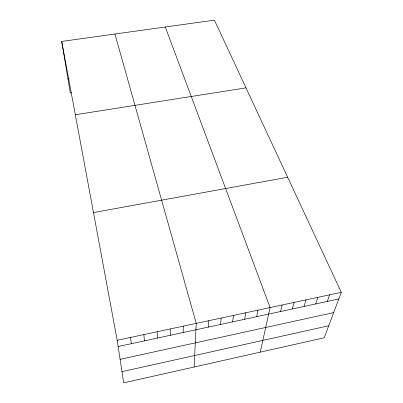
<?xml version="1.0" encoding="UTF-8"?>
<svg xmlns="http://www.w3.org/2000/svg" width="403" height="403" viewBox="0 0 403 403"><rect width="100%" height="100%" fill="white"/><g stroke="black" fill="none" stroke-linecap="round" stroke-linejoin="round"><path stroke-width="0.6" d="M183.169 332.52L183.274 326.153M194.135 367.012L196.236 323.382L114.926 34.018M208.235 327.12L208.734 320.702M220.466 324.48L221.161 318.048M232.622 321.861L233.503 315.403M244.707 319.257L245.775 312.778M256.716 316.667L257.97 310.164M260.247 352.157L270.091 307.57L165.29 27.001M280.518 311.534L282.14 304.995M292.316 308.99L294.114 302.431M304.038 306.461L306.013 299.882M315.695 303.948L317.846 297.349M327.281 301.449L329.604 294.835M341.291 292.331L324.219 337.774L123.676 382.85L117.197 340.298L61.709 41.433L214.431 20.15L341.291 292.331L117.197 340.298M121.973 371.652L328.732 325.765M120.094 359.335L333.679 312.597M118.15 346.54L338.797 298.966M93.481 212.572L287.656 177.255M75.321 114.749L245.996 87.869M71.477 92.745L70.298 92.927L61.709 41.433M67.971 78.993L69.18 78.817M130.582 337.432L131.318 343.704M143.886 334.586L144.405 340.883M157.099 331.755L157.407 338.077M170.227 328.949L170.328 335.291"/></g></svg>
